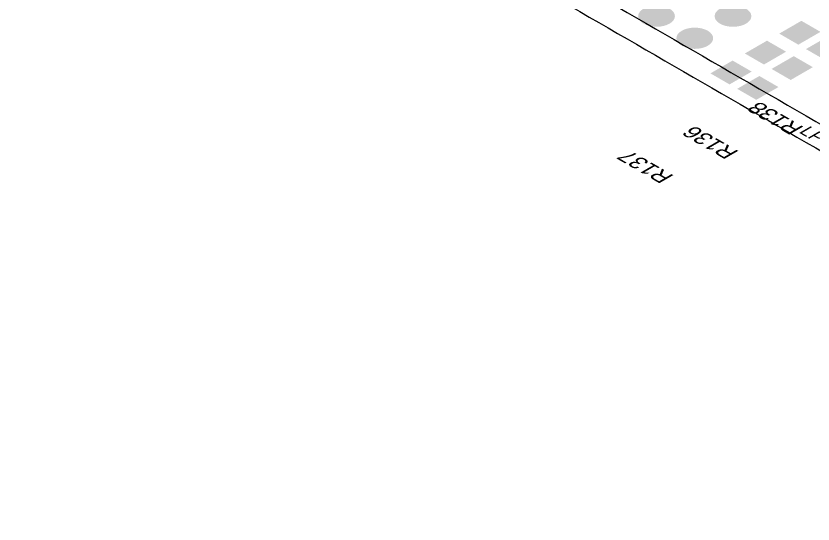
# Model space of a CAD drawing. Header units: millimetres. Extents: x -6 to 177, y -65 to 42.
# Drawn here: x 38.25 to 75.12, y -64.91 to -41.43 of the extents above; entities that cross this region are included whole.
import ezdxf

# ---------------------------------------------------------------- set-up
doc = ezdxf.new("R2010")
doc.units = ezdxf.units.MM
for name, color, linetype, true_color in [('Bottom Layer- Bottom', 7, 'Continuous', 0xffffff), ('Bottom Solder- Bot Mask', 7, 'Continuous', 0xffffff), ('Multi-Layer', 7, 'Continuous', 0xffffff), ('Pad Holes', 7, 'Continuous', 0xffffff), ('Top Layer- Top', 7, 'Continuous', 0xffffff), ('Top Overlay- Top Silk', 7, 'Continuous', 0xffffff), ('Top Paste- Top Paste', 7, 'Continuous', 0xffffff), ('Top Solder- Top Mask', 7, 'Continuous', 0xffffff)]:
    doc.layers.add(name, color=color, linetype=linetype, true_color=true_color)
doc.styles.add('Arial', font='')
doc.styles.get('Arial').set_extended_font_data('Arial')

# ---------------------------------------------------------------- blocks, each defined once
blk = doc.blocks.new('RES_0805_2012_122')
at = {"layer": 'Top Layer- Top', "linetype": 'Continuous', "lineweight": 18}
for points in [[(73.627, -42.243), (74.582, -41.692), (75.395, -42.162), (74.441, -42.713)], [(74.865, -42.958), (75.82, -42.407), (76.633, -42.876), (75.678, -43.427)]]:
    blk.add_hatch(color=7, dxfattribs=at).paths.add_polyline_path(points, flags=0)
at = {"layer": 'Top Paste- Top Paste', "linetype": 'Continuous', "lineweight": 18}
for points in [[(73.627, -42.243), (74.582, -41.692), (75.395, -42.162), (74.441, -42.713)], [(74.865, -42.958), (75.82, -42.407), (76.633, -42.876), (75.678, -43.427)]]:
    blk.add_hatch(color=7, dxfattribs=at).paths.add_polyline_path(points, flags=0)
at = {"layer": 'Top Solder- Top Mask', "linetype": 'Continuous', "lineweight": 18}
for points in [[(73.557, -42.243), (74.582, -41.652), (75.466, -42.162), (74.441, -42.754)], [(74.794, -42.958), (75.82, -42.366), (76.703, -42.876), (75.678, -43.468)]]:
    blk.add_hatch(color=7, dxfattribs=at).paths.add_polyline_path(points, flags=0)
blk = doc.blocks.new('RES_0805_2012_120')
at = {"layer": 'Top Layer- Top', "linetype": 'Continuous', "lineweight": 18}
for points in [[(72.037, -43.162), (72.991, -42.611), (73.804, -43.08), (72.85, -43.632)], [(73.274, -43.876), (74.229, -43.325), (75.042, -43.795), (74.087, -44.346)]]:
    blk.add_hatch(color=7, dxfattribs=at).paths.add_polyline_path(points, flags=0)
at = {"layer": 'Top Paste- Top Paste', "linetype": 'Continuous', "lineweight": 18}
for points in [[(72.037, -43.162), (72.991, -42.611), (73.804, -43.08), (72.85, -43.632)], [(73.274, -43.876), (74.229, -43.325), (75.042, -43.795), (74.087, -44.346)]]:
    blk.add_hatch(color=7, dxfattribs=at).paths.add_polyline_path(points, flags=0)
at = {"layer": 'Top Solder- Top Mask', "linetype": 'Continuous', "lineweight": 18}
for points in [[(71.966, -43.162), (72.991, -42.57), (73.875, -43.08), (72.85, -43.672)], [(73.203, -43.876), (74.229, -43.285), (75.112, -43.795), (74.087, -44.387)]]:
    blk.add_hatch(color=7, dxfattribs=at).paths.add_polyline_path(points, flags=0)
blk = doc.blocks.new('RES_0805_2012_59')
at = {"layer": 'Top Layer- Top', "linetype": 'Continuous', "lineweight": 18}
for points in [[(70.446, -44.081), (71.4, -43.529), (72.213, -43.999), (71.259, -44.55)], [(71.683, -44.795), (72.638, -44.244), (73.451, -44.713), (72.496, -45.265)]]:
    blk.add_hatch(color=7, dxfattribs=at).paths.add_polyline_path(points, flags=0)
at = {"layer": 'Top Paste- Top Paste', "linetype": 'Continuous', "lineweight": 18}
for points in [[(70.446, -44.081), (71.4, -43.529), (72.213, -43.999), (71.259, -44.55)], [(71.683, -44.795), (72.638, -44.244), (73.451, -44.713), (72.496, -45.265)]]:
    blk.add_hatch(color=7, dxfattribs=at).paths.add_polyline_path(points, flags=0)
at = {"layer": 'Top Solder- Top Mask', "linetype": 'Continuous', "lineweight": 18}
for points in [[(70.375, -44.081), (71.4, -43.489), (72.284, -43.999), (71.259, -44.591)], [(71.612, -44.795), (72.638, -44.203), (73.521, -44.713), (72.496, -45.305)]]:
    blk.add_hatch(color=7, dxfattribs=at).paths.add_polyline_path(points, flags=0)
blk = doc.blocks.new('3362X_PRIMARY_B_58')
at = {"layer": 'Bottom Layer- Bottom', "linetype": 'Continuous', "lineweight": 18}
h = blk.add_hatch(color=7, dxfattribs=at)
edge = h.paths.add_edge_path(flags=0)
edge.add_ellipse((67.882, -39.396), major_axis=(-0.8, 0), ratio=0.57735, start_angle=0, end_angle=360)
h = blk.add_hatch(color=7, dxfattribs=at)
edge = h.paths.add_edge_path(flags=0)
edge.add_ellipse((67.882, -41.437), major_axis=(-0.8, 0), ratio=0.57735, start_angle=0, end_angle=360)
h = blk.add_hatch(color=7, dxfattribs=at)
edge = h.paths.add_edge_path(flags=0)
edge.add_ellipse((71.418, -41.437), major_axis=(-0.8, 0), ratio=0.57735, start_angle=0, end_angle=360)
at = {"layer": 'Bottom Solder- Bot Mask', "linetype": 'Continuous', "lineweight": 18}
h = blk.add_hatch(color=7, dxfattribs=at)
edge = h.paths.add_edge_path(flags=0)
edge.add_ellipse((67.882, -39.396), major_axis=(-0.85, 0), ratio=0.57735, start_angle=0, end_angle=360)
h = blk.add_hatch(color=7, dxfattribs=at)
edge = h.paths.add_edge_path(flags=0)
edge.add_ellipse((67.882, -41.437), major_axis=(-0.85, 0), ratio=0.57735, start_angle=0, end_angle=360)
h = blk.add_hatch(color=7, dxfattribs=at)
edge = h.paths.add_edge_path(flags=0)
edge.add_ellipse((71.418, -41.437), major_axis=(-0.85, 0), ratio=0.57735, start_angle=0, end_angle=360)
at = {"layer": 'Multi-Layer', "linetype": 'Continuous', "lineweight": 18}
h = blk.add_hatch(color=9, dxfattribs=at)
edge = h.paths.add_edge_path(flags=0)
edge.add_ellipse((67.882, -39.396), major_axis=(-0.8, 0), ratio=0.57735, start_angle=0, end_angle=360)
h = blk.add_hatch(color=9, dxfattribs=at)
edge = h.paths.add_edge_path(flags=0)
edge.add_ellipse((67.882, -41.437), major_axis=(-0.8, 0), ratio=0.57735, start_angle=0, end_angle=360)
h = blk.add_hatch(color=9, dxfattribs=at)
edge = h.paths.add_edge_path(flags=0)
edge.add_ellipse((71.418, -41.437), major_axis=(-0.8, 0), ratio=0.57735, start_angle=0, end_angle=360)
at = {"layer": 'Pad Holes', "linetype": 'Continuous', "lineweight": 18}
h = blk.add_hatch(color=7, dxfattribs=at)
edge = h.paths.add_edge_path(flags=0)
edge.add_ellipse((67.882, -39.396), major_axis=(-0.4, 0), ratio=0.57735, start_angle=0, end_angle=360)
h = blk.add_hatch(color=7, dxfattribs=at)
edge = h.paths.add_edge_path(flags=0)
edge.add_ellipse((67.882, -41.437), major_axis=(-0.4, 0), ratio=0.57735, start_angle=0, end_angle=360)
h = blk.add_hatch(color=7, dxfattribs=at)
edge = h.paths.add_edge_path(flags=0)
edge.add_ellipse((71.418, -41.437), major_axis=(-0.4, 0), ratio=0.57735, start_angle=0, end_angle=360)
at = {"layer": 'Top Layer- Top', "linetype": 'Continuous', "lineweight": 18}
h = blk.add_hatch(color=7, dxfattribs=at)
edge = h.paths.add_edge_path(flags=0)
edge.add_ellipse((67.882, -39.396), major_axis=(-0.8, 0), ratio=0.57735, start_angle=0, end_angle=360)
h = blk.add_hatch(color=7, dxfattribs=at)
edge = h.paths.add_edge_path(flags=0)
edge.add_ellipse((67.882, -41.437), major_axis=(-0.8, 0), ratio=0.57735, start_angle=0, end_angle=360)
h = blk.add_hatch(color=7, dxfattribs=at)
edge = h.paths.add_edge_path(flags=0)
edge.add_ellipse((71.418, -41.437), major_axis=(-0.8, 0), ratio=0.57735, start_angle=0, end_angle=360)
at = {"layer": 'Top Solder- Top Mask', "linetype": 'Continuous', "lineweight": 18}
h = blk.add_hatch(color=7, dxfattribs=at)
edge = h.paths.add_edge_path(flags=0)
edge.add_ellipse((67.882, -39.396), major_axis=(-0.85, 0), ratio=0.57735, start_angle=0, end_angle=360)
h = blk.add_hatch(color=7, dxfattribs=at)
edge = h.paths.add_edge_path(flags=0)
edge.add_ellipse((67.882, -41.437), major_axis=(-0.85, 0), ratio=0.57735, start_angle=0, end_angle=360)
h = blk.add_hatch(color=7, dxfattribs=at)
edge = h.paths.add_edge_path(flags=0)
edge.add_ellipse((71.418, -41.437), major_axis=(-0.85, 0), ratio=0.57735, start_angle=0, end_angle=360)

msp = doc.modelspace()

# ---------------------------------------------------------------- hatches: boundary and pattern name
at = {"layer": 'Bottom Layer- Bottom', "linetype": 'Continuous', "lineweight": 18}
h = msp.add_hatch(color=7, dxfattribs=at)
edge = h.paths.add_edge_path(flags=0)
edge.add_ellipse((69.65, -42.458), major_axis=(-0.8, 0), ratio=0.57735, start_angle=0, end_angle=360)
at = {"layer": 'Bottom Solder- Bot Mask', "linetype": 'Continuous', "lineweight": 18}
h = msp.add_hatch(color=7, dxfattribs=at)
edge = h.paths.add_edge_path(flags=0)
edge.add_ellipse((69.65, -42.458), major_axis=(-0.85, 0), ratio=0.57735, start_angle=0, end_angle=360)
at = {"layer": 'Multi-Layer', "linetype": 'Continuous', "lineweight": 18}
h = msp.add_hatch(color=9, dxfattribs=at)
edge = h.paths.add_edge_path(flags=0)
edge.add_ellipse((69.65, -42.458), major_axis=(-0.8, 0), ratio=0.57735, start_angle=0, end_angle=360)
at = {"layer": 'Pad Holes', "linetype": 'Continuous', "lineweight": 18}
h = msp.add_hatch(color=7, dxfattribs=at)
edge = h.paths.add_edge_path(flags=0)
edge.add_ellipse((69.65, -42.458), major_axis=(-0.4, 0), ratio=0.57735, start_angle=0, end_angle=360)
at = {"layer": 'Top Layer- Top', "linetype": 'Continuous', "lineweight": 18}
h = msp.add_hatch(color=7, dxfattribs=at)
edge = h.paths.add_edge_path(flags=0)
edge.add_ellipse((69.65, -42.458), major_axis=(-0.8, 0), ratio=0.57735, start_angle=0, end_angle=360)
at = {"layer": 'Top Solder- Top Mask', "linetype": 'Continuous', "lineweight": 18}
h = msp.add_hatch(color=7, dxfattribs=at)
edge = h.paths.add_edge_path(flags=0)
edge.add_ellipse((69.65, -42.458), major_axis=(-0.85, 0), ratio=0.57735, start_angle=0, end_angle=360)

# ---------------------------------------------------------------- linework, layer by layer
at = {"color": 252, "linetype": 'Continuous', "lineweight": 13}
for points in [[(-6.364, 0.816), (2.946, -4.559), (21.567, -15.309), (49.497, -31.435), (77.428, -47.561), (96.049, -58.311), (105.359, -63.687)], [(-6.364, -0.408), (2.946, -5.784), (21.567, -16.534), (49.497, -32.66), (77.428, -48.786), (96.049, -59.536), (105.359, -64.911)]]:
    msp.add_open_spline(points, degree=3, dxfattribs=at)
at = {"color": 163, "linetype": 'Continuous', "lineweight": 18}
msp.add_open_spline([(-6.364, -0.408), (2.946, -5.784), (21.567, -16.534), (49.497, -32.66), (77.428, -48.786), (96.049, -59.536), (105.359, -64.911)], degree=3, dxfattribs=at)

# ---------------------------------------------------------------- block references
for name in ['3362X_PRIMARY_B_58', 'RES_0805_2012_122', 'RES_0805_2012_120', 'RES_0805_2012_59']:
    msp.add_blockref(name, (0, 0), dxfattribs=at)

# ---------------------------------------------------------------- texts
at = {"layer": 'Top Overlay- Top Silk', "color": 2, "linetype": 'Continuous', "lineweight": 13, "extrusion": (0, 0.816497, 0.57735), "attachment_point": 7, "line_spacing_factor": 1.047437, "style": 'Arial'}
for s, insert, char_height, text_direction in [('\\fArial|b0|i0;\\W0.9769;R138', (74.747, -46.576, -0.152), 0.912, (-0.707107, 0.408248, -0.57735)), ('\\fArial|b0|i0;\\W0.9763;R136', (71.742, -47.698, -0.152), 0.912, (-0.707107, 0.408248, -0.57735)), ('\\fArial|b0|i0;\\W0.9598;LP', (74.426, -46.798, 0.132), 0.75, (0.707107, -0.408248, 0.57735)), ('\\fArial|b0|i0;\\W0.9760;R137', (68.737, -48.821, -0.152), 0.912, (-0.707107, 0.408248, -0.57735))]:
    msp.add_mtext(s, dxfattribs=dict(at, insert=insert, char_height=char_height, text_direction=text_direction))

doc.saveas('drawing.dxf')
